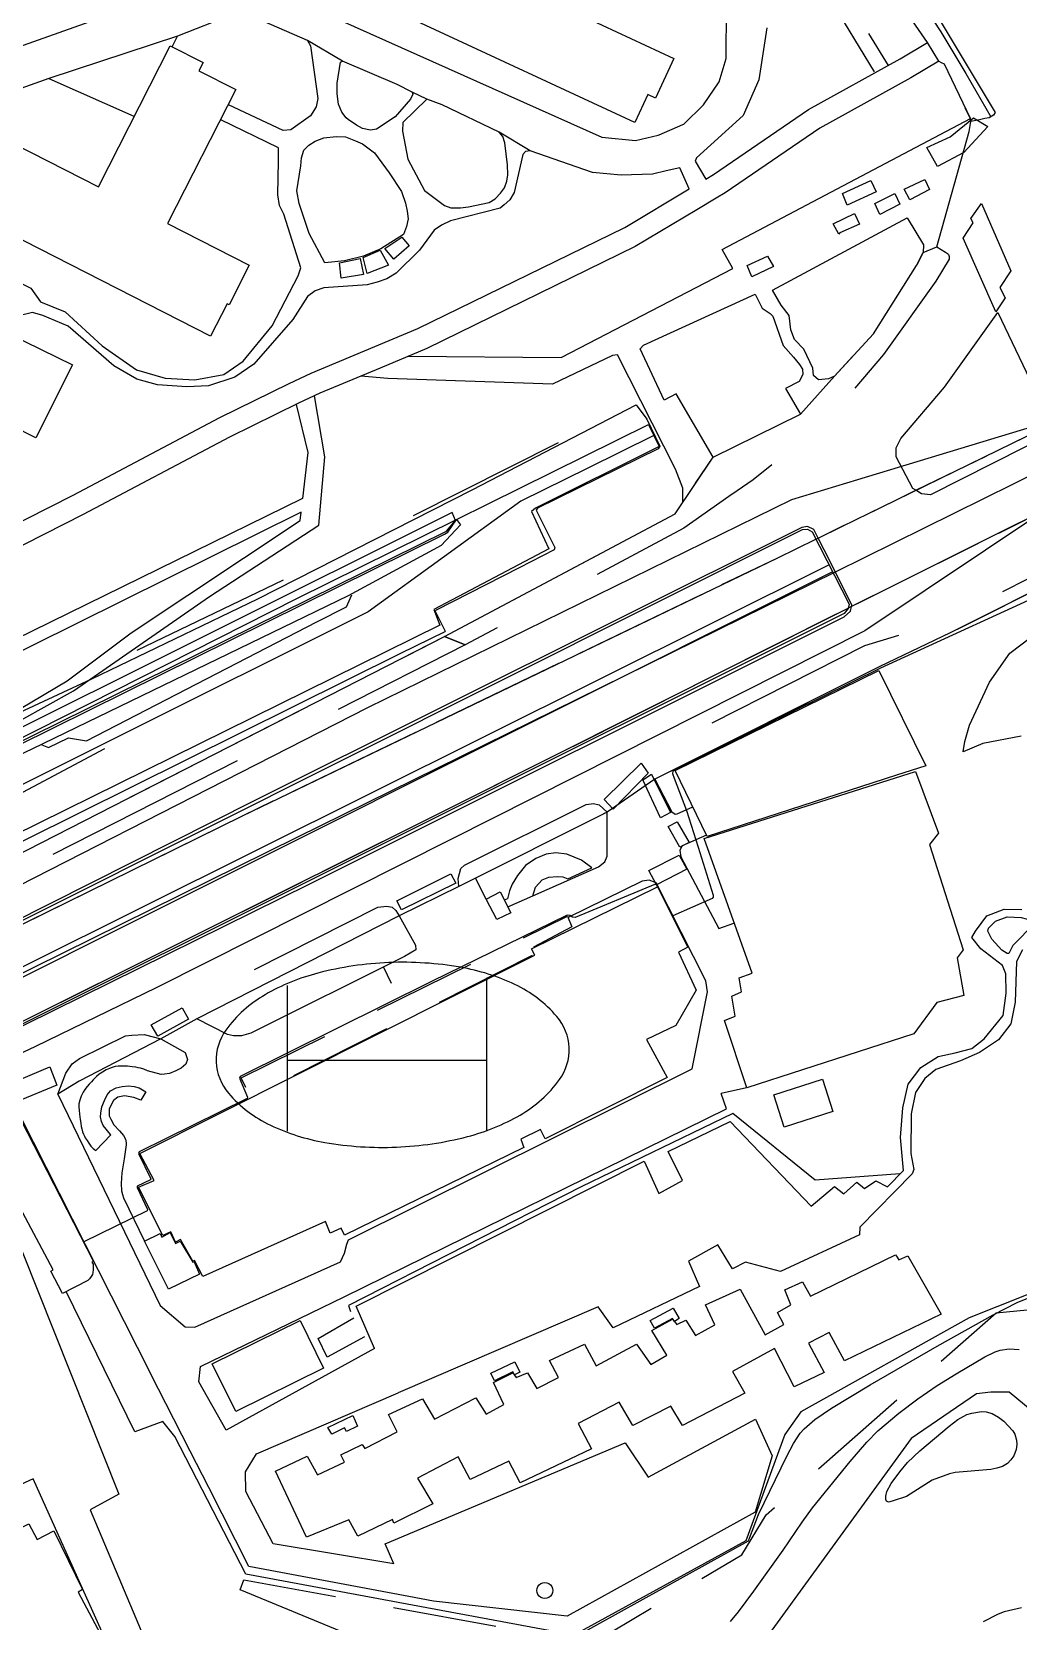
# Model space of a CAD drawing. Header units: millimetres. Extents: x 198785 to 203305, y 542885 to 545889.
# Drawn here: x 200084.7 to 200258.9, y 544511.8 to 544792.6 of the extents above; entities that cross this region are included whole.
import ezdxf

# ---------------------------------------------------------------- set-up
doc = ezdxf.new("R2010")
doc.units = ezdxf.units.MM
for name, pattern in [('FENCE_25K', [54.3, 28.7, -9.2, -16.4]), ('HIDDEN_BULD_25K', [28.8, 18.4, -10.4]), ('HIDDEN_EMBANKMENT_25K', [28.8, 18.4, -10.4]), ('HIDDEN_IN_25K', [56.5, 36.5, -20]), ('HIDDEN_RODWAY_25K', [28, 24, -4])]:
    doc.linetypes.add(name, pattern=pattern)
for name, color, linetype in [('A0013114', 253, 'Continuous'), ('A0013118', 253, 'Continuous'), ('A0023214', 253, 'Continuous'), ('A0033324', 253, 'Continuous'), ('A0033327', 253, 'Continuous'), ('A0043325', 253, 'Continuous'), ('A0053326', 253, 'Continuous'), ('A0093352', 253, 'Continuous'), ('A0151224', 253, 'Continuous'), ('B0014111', 253, 'Continuous'), ('B0014115', 253, 'Continuous'), ('B0014116', 253, 'Continuous'), ('B0014511', 253, 'Continuous'), ('B0024120', 253, 'Continuous'), ('C0076117', 253, 'Continuous'), ('C0523121', 253, 'Continuous'), ('E0022115', 253, 'Continuous'), ('E0032111', 253, 'Continuous'), ('E0042326', 253, 'Continuous'), ('F0017111', 253, 'Continuous'), ('F0017114', 253, 'Continuous'), ('F0037222', 253, 'Continuous'), ('F0037223', 253, 'Continuous'), ('F0047224', 253, 'Continuous'), ('F0047225', 253, 'Continuous')]:
    doc.layers.add(name, color=color, linetype=linetype)

# ---------------------------------------------------------------- blocks, each defined once
blk = doc.blocks.new('B0014511')
at = {"layer": 'B0014511'}
blk.add_lwpolyline([(-31.17, -1.27, 0.169014), (-29, -6.77, 0.105159), (-21.57, -12.43, 0.067248), (-11.97, -15.47, 0.053397), (0.67, -16.3, 0.053397), (13.19, -14.44, 0.067248), (22.51, -10.63, 0.105159), (29.45, -4.38, 0.169014), (31.17, 1.27, 0.169014), (29, 6.77, 0.105159), (21.57, 12.43, 0.067248), (11.97, 15.47, 0.053397), (-0.67, 16.3, 0.053397), (-13.19, 14.44, 0.067248), (-22.51, 10.63, 0.105159), (-29.45, 4.38, 0.169014)], format="xyb", close=True, dxfattribs=at)
for points in [[(-18.64, 12.26), (-18.64, -13.46)], [(16.58, 13.62), (16.58, -13.46)], [(-18.64, -0.94), (16.58, -0.94)]]:
    blk.add_lwpolyline(points, dxfattribs=at)
blk = doc.blocks.new('E0042326')
at = {"layer": 'E0042326'}
for p, q in [((124.24, 18.72), (174.24, -0.03)), ((124.24, -0.03), (124.24, 18.72)), ((-0.76, -0.03), (124.24, -0.03)), ((174.24, -0.03), (124.24, -18.78)), ((124.24, -0.03), (124.24, -18.78))]:
    blk.add_line(p, q, dxfattribs=at)

msp = doc.modelspace()

# ---------------------------------------------------------------- linework, layer by layer
at = {"layer": 'A0013114'}
for points in [[(200078.71, 544645.41), (200157.64, 544685.78), (200198.33, 544707.44), (200205.06, 544717.45), (200220.51, 544725.01), (200226.49, 544731.76), (200233.36, 544739.19), (200240.98, 544751.27), (200242.17, 544753.6), (200244.55, 544754.58), (200250.29, 544774.94), (200250.55, 544776.7), (200250.49, 544777.22), (200245.89, 544786.84), (200245.37, 544787.05), (200245, 544787.29), (200244.92, 544787.39), (200242.92, 544790.69), (200224.13, 544817.89)], [(200223.6, 544703.15), (200227.8, 544705.2), (200237.45, 544709.91), (200353.03, 544766.33), (200353.24, 544766.43), (200354.1, 544766.88)], [(200359.79, 544756.03), (200353.14, 544752.71), (200248.86, 544700.69), (200237.45, 544695), (200229.64, 544691.1), (200229.51, 544691.04)], [(200223.6, 544703.15), (200222.85, 544704.63), (200221.7, 544705.16), (200220.75, 544705.02), (200123.86, 544656.69), (200059.27, 544624.1), (200059.62, 544623.43), (200121.92, 544654.09), (200216.49, 544699.68), (200223.19, 544702.95), (200223.6, 544703.15)], [(200229.51, 544691.04), (200229.58, 544691.29), (200225.7, 544698.99), (200223.6, 544703.15)], [(200268.54, 544697.21), (200246.92, 544686.4), (200234.5, 544680.45), (200194.74, 544660.55), (200186.36, 544654.75), (200160.14, 544641.58), (200149.62, 544636.45), (200113.87, 544618.21), (200107.52, 544614.7), (200093.12, 544607.2), (200089.31, 544604.91)], [(200229.51, 544691.04), (200229.37, 544690.97), (200228.03, 544690.3), (200157.49, 544654.89), (200067.13, 544609.81), (200067.4, 544609.21), (200076.96, 544613.94), (200083.58, 544617.21), (200133.83, 544642.07), (200228.2, 544689.21), (200229.3, 544690.26), (200229.51, 544691.04)]]:
    msp.add_lwpolyline(points, dxfattribs=at)
at = {"layer": 'A0013118'}
for points in [[(200049.22, 544778.15), (200117.25, 544802.31)], [(200120.03, 544795.54), (200110.45, 544791.76), (200087.74, 544784.29), (200052.04, 544771.61)], [(200071.45, 544700.31), (200092.03, 544710.71), (200117.91, 544724.42), (200130.17, 544730.42), (200134.05, 544732.24), (200152.93, 544740.16), (200189.47, 544758.01), (200200.84, 544764.81), (200199.15, 544768.51), (200196.76, 544768), (200194.37, 544767.43), (200188.84, 544767.24), (200183.75, 544767.71), (200172.77, 544771.53), (200167.26, 544774.84), (200157.19, 544779.66), (200154.51, 544780.64), (200151.93, 544781.92), (200149.26, 544783.26), (200139.57, 544787.39), (200133.41, 544791.05), (200124.35, 544794.95)], [(200138.9, 544794.72), (200185.4, 544773.95), (200191.34, 544773.36), (200195.36, 544774.3), (200195.54, 544774.38), (200199.68, 544776.16), (200199.88, 544776.25), (200203.36, 544779.65), (200206.11, 544783.7), (200207.33, 544787.86), (200207.43, 544796.81)], [(200109.51, 544789.91), (200110.45, 544791.76)], [(200214.52, 544793.24), (200213.15, 544784.09), (200210.36, 544777.76), (200202.12, 544770.27), (200201.91, 544769.7), (200203.76, 544766.55), (200205.13, 544767.37), (200221.87, 544778.82), (200238.07, 544787.76), (200242.92, 544790.69)], [(200133.41, 544791.05), (200133.92, 544790.09), (200135.26, 544780.79), (200134.92, 544779.32), (200133.95, 544777.71), (200130.5, 544775.24), (200129.11, 544775.11), (200119.45, 544779.66)], [(200244.92, 544787.39), (200240, 544784.42), (200223.9, 544775.54), (200207.21, 544764.12), (200205.62, 544763.17), (200202.16, 544761.1), (200191.31, 544754.62), (200154.52, 544736.64), (200146.24, 544733.17), (200135.62, 544728.72), (200131.84, 544726.94), (200119.66, 544720.98), (200093.8, 544707.29), (200073.15, 544696.85), (200049.3, 544685.47), (200024.53, 544673.92), (200012.67, 544668.27), (200003.01, 544663.48), (200000, 544661.81), (200000, 544661.81)], [(200151.93, 544781.92), (200152.01, 544781.52), (200151.59, 544780.67), (200148.89, 544777.55), (200145.59, 544775.36), (200144.56, 544775.19), (200143.15, 544775.5), (200142.06, 544776.05), (200140.62, 544777.06), (200140.22, 544777.39), (200139.49, 544778.38), (200138.88, 544779.8), (200138.66, 544781.61), (200138.67, 544783.47), (200139.26, 544787.2), (200139.57, 544787.39)], [(200087.74, 544784.29), (200102.73, 544777.63)], [(200154.51, 544780.64), (200150.25, 544776.54), (200150.21, 544775.03), (200151.12, 544770.07), (200154.1, 544764.54), (200157.59, 544761.9), (200158.72, 544761.49), (200160.41, 544761.45), (200161.86, 544761.66), (200165.49, 544762.43), (200166.58, 544763.07), (200167.53, 544764.03), (200168.21, 544765.03), (200168.64, 544766.2), (200168.79, 544767.31), (200168.72, 544769.06), (200168.25, 544772.97), (200167.89, 544774.05), (200167.26, 544774.84)], [(200045.4, 544767.14), (200084.58, 544747.29), (200086.24, 544744.88), (200090.61, 544743.08), (200097.16, 544737.12), (200103.24, 544732.85), (200108.28, 544731.37), (200113.52, 544731.09), (200118.66, 544732.03), (200122.04, 544734.37), (200127.19, 544740.63), (200131.79, 544749.44), (200132.22, 544750.85), (200129.23, 544760.36), (200128.49, 544761.89), (200128.17, 544763.75), (200128.32, 544769.73), (200128.31, 544772.08), (200118.12, 544777.04)], [(200151.19, 544735.25), (200178.21, 544735.06), (200208.51, 544750.75), (200206.65, 544754.11), (200250.49, 544777.22)], [(200136.49, 544751.74), (200133.69, 544756.95), (200131.93, 544762.24), (200131.56, 544764.48), (200132.23, 544768.87), (200132.36, 544770.31), (200132.79, 544771.64), (200133.67, 544772.54), (200134.8, 544773.27), (200136.29, 544773.86), (200138.5, 544774.09), (200140.12, 544774.03), (200141.89, 544773.32), (200143.14, 544772.76), (200145.25, 544771.19), (200147.84, 544767.65), (200150.01, 544764.34), (200150.7, 544762.29), (200151.02, 544760.86), (200151.18, 544759.55), (200150.89, 544758.15), (200150.4, 544756.75), (200146.38, 544754.23), (200143.3, 544752.92), (200139.94, 544752.08), (200136.49, 544751.74)], [(200172.77, 544771.53), (200171.94, 544771.42), (200171.44, 544770.89), (200169.94, 544764.17), (200169.13, 544762.88), (200168.15, 544762.02), (200167.42, 544761.43), (200158.68, 544759.2), (200157.11, 544758.42), (200155.77, 544757.53), (200153.18, 544754.01), (200149.08, 544749.92), (200147.41, 544748.95), (200145.74, 544748.32), (200143.96, 544747.86), (200136.28, 544747.32), (200134.77, 544746.79), (200133.4, 544745.8), (200130.82, 544741.76), (200123.96, 544733.85), (200120.56, 544731.59), (200115.92, 544730.04), (200112.13, 544729.85), (200106.9, 544730.22), (200103.25, 544731.18), (200099.21, 544733.59), (200091.17, 544740.54), (200086.66, 544742.47), (200084.85, 544742.99), (200082.21, 544742.33)], [(200226.49, 544731.76), (200225.43, 544731.26), (200223.66, 544731.09), (200222.81, 544731.84), (200222.67, 544733.17), (200221.05, 544736.53), (200219.44, 544738.2), (200218.8, 544739.92), (200218.47, 544742.43), (200217.07, 544744.3), (200215.57, 544746.92), (200239.34, 544759.71), (200242.18, 544754.95), (200242.17, 544753.6)], [(200205.06, 544717.45), (200198.52, 544728.64), (200196.38, 544727.51), (200192.17, 544736.56), (200192.73, 544737.22), (200212.5, 544746.22), (200213.72, 544743.74), (200215.11, 544742.81), (200215.6, 544742.32), (200217.44, 544737.17), (200219.23, 544735.12), (200220.31, 544733.82), (200220.83, 544732.98), (200220.9, 544732.03), (200220.27, 544730.81), (200217.85, 544729.57), (200220.51, 544725.01)], [(200080.73, 544739.24), (200091.92, 544733.74), (200085.41, 544720.86), (200068.54, 544729.37)], [(200199.72, 544709.51), (200199.71, 544711.94), (200198.42, 544715.31), (200188.16, 544735.5), (200187.31, 544735.37), (200176.68, 544730.34), (200147.59, 544731.35), (200142.83, 544731.74)], [(200073.93, 544665.22), (200073.43, 544665.78), (200092.08, 544676.15), (200116.09, 544692.8), (200135.44, 544705.42), (200136.47, 544717.49), (200134.67, 544728.27)], [(200131.43, 544726.74), (200133.5, 544718.23), (200132.56, 544710.14), (200062.56, 544675.79), (200005.41, 544648.4), (200000, 544645.81)], [(200000, 544628.6), (200003.01, 544630.11), (200023.7, 544640.49), (200060.52, 544658.52), (200061.4, 544660.1), (200072.17, 544666.81), (200090.97, 544677.91), (200102.3, 544686.4), (200132.11, 544706.25), (200132.28, 544707.72), (200005.91, 544645.01), (200000, 544642.15)], [(200000, 544625.91), (200004.1, 544627.96), (200024.78, 544638.34), (200084.93, 544668.26), (200157.99, 544704.38), (200159.53, 544706.27), (200158.99, 544707.68), (200073.93, 544665.22)], [(200259.43, 544668.13), (200252.69, 544666.89), (200249.24, 544665.39), (200249.52, 544667.24), (200250.32, 544670.12), (200253.86, 544677.72), (200257.48, 544682.84), (200262.79, 544686.86)], [(200194.74, 544660.55), (200197.77, 544654.78), (200198.34, 544654.39), (200198.68, 544654.42), (200201.5, 544655.65)], [(200173.23, 544639.96), (200184.84, 544645.07), (200185.95, 544645.97), (200186.32, 544646.95), (200186.36, 544654.75)], [(200203.91, 544650.7), (200199.61, 544648.79), (200199.18, 544648.04), (200199.38, 544646.85), (200206.09, 544634.19), (200208.74, 544635.15)], [(200164.96, 544639.34), (200163.1, 544643.07)], [(200201.37, 544609.41), (200204.08, 544622.99), (200203.77, 544624.95), (200195, 544642.27), (200193.76, 544642.72), (200192.53, 544642.55), (200179.46, 544636.15)], [(200168.77, 544637.99), (200173.23, 544639.96)], [(200145.24, 544559.98), (200141.99, 544567.47), (200192.88, 544593.1), (200195.45, 544587.4), (200199.65, 544589.69), (200197.14, 544594.79), (200208.04, 544600.1), (200222.37, 544585.14), (200226.48, 544588.64), (200228.14, 544587.3), (200230.41, 544589.37), (200231.78, 544588.25), (200233.79, 544589.61), (200235.87, 544588.56), (200238.7, 544591.47), (200238.13, 544597.27), (200238.55, 544602.52), (200239.52, 544606.7), (200241.76, 544609.62), (200244.77, 544611.56), (200247.8, 544612.24), (200250.77, 544612.97), (200252.95, 544614.7), (200256.26, 544618.82), (200256.82, 544622.75), (200256.75, 544626.17), (200256.17, 544627.68), (200252.36, 544630.61), (200250.75, 544632.61), (200251.37, 544633.73), (200253.39, 544636.43), (200256.45, 544637.61), (200259.56, 544637.57)], [(200149.62, 544636.45), (200152.49, 544631.22), (200152.58, 544630.44), (200150.57, 544629.27), (200123.41, 544615.72), (200121.78, 544615.21), (200120.37, 544615.24), (200119.31, 544615.45), (200113.87, 544618.21)], [(200256.96, 544629.77), (200256.06, 544630.37), (200254.26, 544632.3), (200253.59, 544633.69), (200253.69, 544634.27), (200254.9, 544635.48), (200257.01, 544636.27), (200259.44, 544636.1), (200261.22, 544635.63), (200261.89, 544635.13), (200257.99, 544631.18), (200257.29, 544629.79), (200256.96, 544629.77)], [(200259.67, 544630.43), (200258.65, 544628.34), (200258.39, 544621.17), (200257.61, 544617.37), (200255.44, 544614.51), (200252.12, 544612.26), (200248.73, 544610.83), (200244.4, 544609.27), (200242.46, 544607.68), (200240.81, 544605.21), (200240.04, 544601.45), (200239.98, 544594.43), (200240.5, 544591.62), (200240.18, 544590.88), (200230.99, 544581.45), (200230.88, 544580.09), (200216.98, 544573.63), (200210.79, 544575.26), (200208.46, 544574.08), (200205.89, 544578.33), (200200.68, 544575.43), (200202.62, 544570.97), (200187.43, 544563.63), (200184.76, 544567.39), (200149.44, 544552.16)], [(200107.52, 544614.7), (200111.82, 544612.31), (200112.23, 544611.06), (200111.93, 544610.2), (200111.12, 544609.49), (200110.15, 544609.03), (200109.05, 544608.6), (200108.14, 544608.43), (200107.57, 544608.42), (200105.15, 544609.02)], [(200089.31, 544604.91), (200107.37, 544567.59), (200111.82, 544563.85), (200113.53, 544563.79), (200139.24, 544575.33), (200139.96, 544576.85), (200140.34, 544578.45), (200140.68, 544579.18), (200201.37, 544609.41)], [(200151.33, 544516.23), (200123.07, 544521.53), (200115.97, 544535.44), (200112.67, 544541.9), (200108.38, 544550.3), (200107.11, 544552.83), (200103.37, 544560.21), (200080.44, 544605.49)], [(200103.71, 544606.07), (200104.88, 544605.35), (200103.98, 544603.88), (200102.77, 544604.36), (200101.08, 544604.63), (200099.94, 544604.42), (200099.15, 544603.78), (200098.41, 544602.36), (200098.41, 544601.11), (200098.66, 544600.5), (200099.23, 544599.51), (200100.22, 544598.48), (200100.93, 544597.62), (200101.27, 544596.98), (200101.4, 544596.32), (200101.39, 544596), (200101.05, 544593.49), (200100.65, 544591.04), (200100.49, 544589.12), (200100.57, 544587.86), (200100.72, 544587.22), (200100.92, 544586.6), (200104.63, 544578.99)], [(200145.24, 544559.98), (200119.08, 544545.61), (200114.24, 544554.13), (200114.55, 544556.85), (200139.9, 544569.13), (200207.42, 544602.36), (200206.49, 544605.04)], [(200210.97, 544606.03), (200206.49, 544605.04)], [(200000, 544561.71), (200052.26, 544587.02), (200057.85, 544577.22), (200064.07, 544576.55), (200080.17, 544584.36), (200100.11, 544534.28), (200095.01, 544531.49), (200106.55, 544504.14)], [(200148.69, 544521.99), (200127.35, 544525.53), (200122.5, 544534.77), (200122.44, 544538.22), (200124.41, 544541.38), (200149.44, 544552.16)], [(200148.69, 544521.99), (200147.12, 544525.51), (200189.53, 544543.36), (200193.58, 544537.28), (200212.51, 544547.55), (200215.47, 544541.07), (200212.49, 544531.09), (200179.28, 544512.76), (200155.7, 544515.4), (200151.33, 544516.23)], [(200099.75, 544504.14), (200084.95, 544536.99), (200075.08, 544532.48), (200072.96, 544535.26), (200071.74, 544535.49), (200069.94, 544535.38), (200063.17, 544532.08)]]:
    msp.add_lwpolyline(points, dxfattribs=at)
at = {"layer": 'A0023214'}
for points in [[(200523.16, 544848.28), (200509.84, 544840.2), (200506.15, 544837.96), (200463.18, 544816), (200451.92, 544810.24), (200356.7, 544761.54), (200349.78, 544758), (200344.48, 544755.29), (200327.81, 544747.06), (200306.31, 544736.46), (200306.29, 544736.45), (200306.26, 544736.43), (200269.95, 544718.52), (200263.28, 544715.23), (200226.62, 544697.15), (200131.53, 544650.24), (200074.65, 544622.18), (200063.38, 544616.62), (200048.8, 544609.43)], [(200048.8, 544609.43), (200055, 544623.99), (200057.06, 544628.84), (200144.1, 544673.23), (200218.98, 544709.96), (200230.61, 544713.49), (200306.29, 544736.45)], [(200306.29, 544736.45), (200306.26, 544736.43), (200253.17, 544701.01), (200231.83, 544686.77), (200158.71, 544649.92), (200106.72, 544623.72), (200085.37, 544613.36), (200082.24, 544611.85), (200078.56, 544610.06), (200069.15, 544605.49), (200064.85, 544606.33), (200048.8, 544609.43)]]:
    msp.add_lwpolyline(points, dxfattribs=at)
at = {"layer": 'A0033324', "linetype": 'HIDDEN_IN_25K', "flags": 128}
for points in [[(200142.83, 544939.85), (200144.41, 544939.84), (200145.39, 544939.85), (200146.35, 544939.68), (200146.57, 544939.6), (200147.78, 544939.14), (200149.25, 544938.34), (200150.26, 544937.58), (200151.1, 544936.31), (200157.99, 544924.33), (200201.43, 544857.9), (200201.99, 544857.12), (200237.45, 544807.42), (200254.84, 544778.3), (200254.56, 544777.84), (200253.79, 544777.37), (200253.07, 544777.22), (200252.31, 544777.06), (200251.81, 544776.96), (200250.55, 544776.7), (200250.49, 544777.22), (200245.89, 544786.84), (200245.37, 544787.05), (200244.96, 544787.34), (200242.92, 544790.69), (200224.13, 544817.89), (200206.56, 544844.13), (200184.93, 544876.45), (200156.5, 544917.99), (200149.13, 544930.5), (200147.28, 544932.89), (200146.33, 544934.09), (200145.26, 544934.82), (200144.39, 544935.19), (200143.28, 544935.27), (200142.46, 544935.11), (200140.47, 544938.98), (200141.21, 544939.43), (200142.83, 544939.85)], [(200161.26, 544684.3), (200157.64, 544685.78), (200198.33, 544707.44), (200205.06, 544717.45), (200220.51, 544725.01), (200226.49, 544731.76), (200233.36, 544739.19), (200240.98, 544751.27), (200242.17, 544753.6), (200244.55, 544754.58), (200246.09, 544753.64), (200246.43, 544753.43), (200246.62, 544753.22), (200246.77, 544752.85), (200246.75, 544752.43), (200244.37, 544748.52), (200235.15, 544735.55), (200227.59, 544726.71), (200218.96, 544718.89), (200212.14, 544713.43), (200209.33, 544711.5), (200207.81, 544710.46), (200199.9, 544704.88), (200161.26, 544684.3)], [(200287.43, 544705.6), (200294.12, 544700.24), (200299.86, 544694.38), (200303.26, 544689.85), (200305.64, 544685.36), (200307.65, 544680.37), (200309.06, 544674.16), (200311.42, 544664.31), (200313.44, 544651.7), (200316.37, 544631.99), (200319.6, 544608.66), (200323.01, 544584.04), (200323.11, 544581.1), (200322.8, 544579.95), (200322.34, 544578.9), (200321.81, 544578.14), (200318.15, 544574.89), (200318.05, 544575.53), (200312.21, 544605.38), (200310.09, 544617.11), (200306.66, 544636.95), (200308.76, 544646.12), (200309.39, 544647.49), (200308.08, 544657.24), (200305.89, 544668.52), (200303.93, 544676.1), (200302.72, 544681), (200300.13, 544685.52), (200295.65, 544692), (200289.89, 544698.42), (200285.13, 544701.98), (200283.71, 544702.57), (200282.62, 544702.92), (200280.86, 544703.05), (200279.22, 544702.87), (200269.81, 544698.11), (200269.91, 544697.46), (200268.54, 544697.21), (200246.92, 544686.4), (200234.5, 544680.45), (200194.74, 544660.55), (200193.55, 544663.18), (200193.67, 544664.22), (200194.58, 544665.35), (200231.86, 544684.16), (200245.9, 544688.5), (200280.9, 544706.23), (200282.46, 544706.34), (200284, 544706.31), (200285.32, 544706.16), (200286.44, 544705.86), (200287.18, 544705.71), (200287.43, 544705.6)], [(200000, 544605.52), (200020.68, 544616), (200040.02, 544625.8), (200078.71, 544645.41), (200157.64, 544685.78), (200161.26, 544684.3), (200079.98, 544642.91), (200041.28, 544623.3), (200021.95, 544613.5), (200000, 544602.38)], [(200163.1, 544643.07), (200160.14, 544641.58), (200160, 544643.01), (200160.48, 544644.79), (200161.14, 544645.37), (200182.61, 544656.1), (200183.92, 544656.26), (200184.95, 544656.03), (200186.36, 544654.75), (200163.1, 544643.07)], [(200149.62, 544636.45), (200113.87, 544618.21), (200112.54, 544618.93), (200112.41, 544619.74), (200112.65, 544620.56), (200113.16, 544621.28), (200113.83, 544621.78), (200145.82, 544637.98), (200147.44, 544638.13), (200148.4, 544637.97), (200149, 544637.37), (200149.62, 544636.45)], [(200093.12, 544607.2), (200089.31, 544604.91), (200090.74, 544608.66), (200091.84, 544610.27), (200093.15, 544611.21), (200101.28, 544615.21), (200102.37, 544615.37), (200104.55, 544615.45), (200107.52, 544614.7), (200093.12, 544607.2)]]:
    msp.add_lwpolyline(points, dxfattribs=at)
at = {"layer": 'A0033327'}
msp.add_lwpolyline([(200148.23, 544938.9), (200152.52, 544931.6), (200157.89, 544922.46), (200179.52, 544889.65), (200206.39, 544849.47), (200232.26, 544812.39), (200245.27, 544792.55), (200249.69, 544785.18), (200254.1, 544777.56)], dxfattribs=at)
at = {"layer": 'A0043325'}
for points in [[(200256.62, 544745.56), (200254.99, 544743.12), (200249.23, 544756.13), (200250.97, 544758.79), (200250.55, 544759.61), (200252.47, 544762.22), (200257.65, 544750.33), (200255.69, 544747.39), (200256.62, 544745.56)], [(200193.6, 544661.62), (200187.43, 544655.28), (200185.79, 544656.98), (200192.36, 544663.4), (200193.6, 544661.62)], [(200197.52, 544654.69), (200195.77, 544653.73), (200192.63, 544660.45), (200194.17, 544661.47), (200197.52, 544654.69)], [(200200.81, 544649.4), (200199.16, 544648.57), (200197.12, 544652.2), (200198.7, 544653.05), (200200.81, 544649.4)], [(200200.44, 544644.66), (200195.08, 544641.88), (200193.71, 544644.43), (200199.05, 544647.15), (200200.44, 544644.66)], [(200159.6, 544642.2), (200150.03, 544637.46), (200149.18, 544639.1), (200158.73, 544643.82), (200159.6, 544642.2)], [(200112.39, 544618.16), (200106.99, 544615.19), (200105.83, 544617.18), (200111.3, 544620.18), (200112.39, 544618.16)], [(200089.12, 544606.5), (200082.02, 544603.57), (200080.54, 544606.66), (200087.89, 544609.75), (200089.12, 544606.5)]]:
    msp.add_lwpolyline(points, dxfattribs=at)
at = {"layer": 'A0053326'}
msp.add_lwpolyline([(200265.44, 544721.89), (200243.45, 544710.79), (200241.87, 544710.96), (200240.86, 544711.58), (200240.3, 544711.92), (200237.36, 544717.49), (200237.41, 544719.09), (200237.45, 544719.17), (200238.18, 544720.7), (200245.9, 544729.77), (200251.53, 544737.61), (200255.34, 544742.96), (200264.78, 544723.25), (200265.44, 544721.89)], dxfattribs=at)
at = {"layer": 'A0093352', "linetype": 'HIDDEN_RODWAY_25K', "flags": 128}
msp.add_lwpolyline([(200157.49, 544654.89), (200067.13, 544609.81), (200059.62, 544623.43), (200121.92, 544654.09), (200216.49, 544699.68), (200223.19, 544702.95), (200223.6, 544703.15), (200237.45, 544709.91), (200240.86, 544711.58), (200264.78, 544723.25), (200272.57, 544727.06), (200282.19, 544731.75), (200318.59, 544749.52), (200340.98, 544760.45), (200353.24, 544766.43), (200354.1, 544766.88), (200354.34, 544767.01), (200395.18, 544788.28), (200506.36, 544846.65), (200513.62, 544833.2), (200476.04, 544814.52), (200363.85, 544758.06), (200359.79, 544756.03), (200333.08, 544742.71), (200327.72, 544740.04), (200276.58, 544714.52), (200270.46, 544711.47), (200237.45, 544695), (200228.03, 544690.3), (200157.49, 544654.89)], dxfattribs=at)
at = {"layer": 'A0151224'}
msp.add_lwpolyline([(200249.33, 544771.23), (200244.71, 544768.76), (200242.8, 544772.14), (200246.92, 544774.03), (200251.04, 544777.38), (200253.58, 544775.85), (200249.33, 544771.23)], dxfattribs=at)
at = {"layer": 'B0014111'}
for points in [[(200237.45, 544661.25), (200204.02, 544650.46), (200198.37, 544662.08), (200234.31, 544679.74), (200242.64, 544662.92), (200237.45, 544661.25)], [(200240.49, 544615.59), (200210.98, 544606.03), (200207.04, 544617.93), (200208.93, 544618.68), (200208.35, 544622.22), (200210.06, 544623.01), (200209.66, 544625.48), (200211.94, 544626.32), (200203.49, 544650.08), (200240.78, 544661.93), (200244.88, 544651.03), (200243.26, 544649.04), (200249.22, 544630.4), (200248.13, 544629.02), (200249.34, 544622.33), (200244.56, 544621.12), (200240.49, 544615.59)], [(200196.94, 544607.85), (200175.42, 544597.05), (200174.55, 544598.69), (200171.07, 544597), (200171.62, 544595.49), (200139.96, 544580.05), (200139.39, 544581.25), (200137.45, 544580.39), (200136.58, 544582.43), (200114.91, 544572.73), (200113.49, 544575.56), (200113.17, 544575.42), (200111, 544579.23), (200110.12, 544578.8), (200109.26, 544580.64), (200107.84, 544579.96), (200103.59, 544588.5), (200106.32, 544589.68), (200103.83, 544594.47), (200173.54, 544629.45), (200172.97, 544630.59), (200195.25, 544641.56), (200200.58, 544630.9), (200198.93, 544629.98), (200202.07, 544623.28), (200198.45, 544617.05), (200193.26, 544614.6), (200196.94, 544607.85)], [(200226.21, 544601.86), (200217.58, 544599.1), (200215.75, 544604.82), (200224.38, 544607.58), (200226.21, 544601.86)], [(200082.76, 544600.53), (200095.65, 544575.4), (200095.34, 544575.24), (200095.54, 544574.89), (200095.58, 544574.65), (200095.58, 544574.28), (200095.57, 544573.88), (200095.52, 544573.42), (200095.43, 544573.06), (200095.24, 544572.73), (200094.91, 544572.3), (200094.62, 544572.02), (200090.14, 544569.74), (200088.08, 544573.65), (200088.5, 544573.91), (200075.75, 544597.82)], [(200109.18, 544580.48), (200110.12, 544578.57), (200110.95, 544578.98), (200113.14, 544575.23), (200113.38, 544575.31), (200114.32, 544573.13), (200108.84, 544570.51), (200104.63, 544578.99), (200107.41, 544580.32), (200107.7, 544579.66), (200109.18, 544580.48)], [(200136.26, 544556.53), (200120.76, 544548.86), (200116.6, 544557.27), (200132.1, 544564.95), (200136.26, 544556.53)]]:
    msp.add_lwpolyline(points, dxfattribs=at)
at = {"layer": 'B0014115'}
for points in [[(200194.6, 544820.04), (200182.93, 544794.93), (200198.14, 544787.86), (200194.87, 544780.83), (200193.5, 544781.47), (200191.2, 544776.53), (200152.66, 544794.44), (200158.31, 544806.59), (200170.89, 544800.74), (200182.47, 544825.68), (200194.6, 544820.04)], [(200120.75, 544782.36), (200108.7, 544758.7), (200123.13, 544751.36), (200119.56, 544744.35), (200119.22, 544744.53), (200116.31, 544738.83), (200075.06, 544759.84), (200081.63, 544772.75), (200096.48, 544765.19), (200109.16, 544790.09), (200114.97, 544787.13), (200114.23, 544785.68), (200120.75, 544782.36)], [(200237.45, 544576.3), (200237.85, 544575.68), (200239.45, 544576.39), (200245.33, 544566.06), (200228.23, 544557.85), (200225.52, 544562.84), (200221.87, 544560.92), (200224.69, 544555.75), (200219.39, 544553.23), (200215.92, 544559.98), (200208.48, 544555.97), (200210.67, 544552.11), (200199.63, 544546.4), (200197.57, 544549.8), (200190.88, 544546.41), (200188.49, 544550.52), (200181.22, 544546.74), (200183.6, 544542.31), (200170.95, 544536.28), (200168.96, 544540.12), (200162.14, 544536.85), (200160.04, 544540.88), (200152.87, 544537.09), (200155.53, 544532.6), (200148.64, 544529.13), (200148.41, 544529.78), (200142.3, 544526.86), (200140.7, 544529.77), (200133.27, 544526.69), (200127.75, 544538.35), (200133.33, 544540.97), (200135.17, 544537.68), (200139.94, 544539.94), (200139.32, 544541.24), (200143.09, 544543.03), (200143.55, 544542.33), (200149.23, 544545.28), (200147.72, 544548.33), (200153.71, 544551.11), (200155.85, 544547.55), (200163.14, 544551.32), (200164.96, 544548.4), (200168.08, 544550.14), (200166.26, 544554.02), (200169.69, 544555.71), (200170.27, 544554.87), (200172.26, 544555.71), (200173.92, 544552.96), (200177.72, 544554.88), (200176.13, 544557.87), (200182.31, 544560.75), (200184.41, 544556.97), (200191.53, 544560.8), (200194.05, 544557.19), (200196.86, 544558.81), (200194.21, 544563.18), (200197.89, 544565.19), (200198.65, 544564.22), (200200.25, 544565.04), (200201.96, 544562.31), (200205.34, 544564.2), (200203.68, 544567.7), (200209.84, 544570.5), (200214.24, 544562.45), (200217.52, 544564.27), (200216.42, 544566.37), (200218.79, 544567.73), (200217.73, 544570.38), (200220.81, 544571.81), (200222.27, 544569.24), (200237.29, 544576.55), (200237.45, 544576.3)], [(200086.15, 544504.13), (200086.15, 544504.13), (200076.07, 544522.03), (200052.83, 544511.22), (200047.96, 544521.34), (200071.72, 544532.53), (200076.6, 544522.57), (200077.85, 544523.23), (200076.7, 544525.37), (200084.18, 544529.04), (200085.65, 544526.25), (200088.64, 544527.81), (200093.7, 544517.47), (200092.91, 544516.97), (200099.72, 544504.13), (200099.72, 544504.13)]]:
    msp.add_lwpolyline(points, dxfattribs=at)
at = {"layer": 'B0014116', "linetype": 'HIDDEN_BULD_25K', "flags": 128}
for points in [[(200233.87, 544764.27), (200228.75, 544761.96), (200227.88, 544763.99), (200232.91, 544766.28), (200233.87, 544764.27)], [(200243.25, 544764.7), (200239.81, 544762.88), (200238.8, 544764.76), (200242.46, 544766.5), (200243.25, 544764.7)], [(200238, 544762.09), (200234.5, 544760.29), (200233.6, 544762.24), (200237.17, 544763.99), (200238, 544762.09)], [(200227.42, 544757.08), (200227.27, 544756.84), (200226.27, 544758.67), (200230.04, 544760.49), (200230.93, 544758.59), (200227.42, 544757.08)], [(200151.4, 544754.75), (200148.66, 544752.42), (200147.08, 544754.3), (200150.07, 544756.29), (200151.4, 544754.75)], [(200143.33, 544749.7), (200139.35, 544749.02), (200139.08, 544751.78), (200142.69, 544752.51), (200143.33, 544749.7)], [(200147.74, 544751.35), (200143.98, 544749.9), (200143.27, 544752.68), (200146.26, 544754), (200147.74, 544751.35)], [(200215.73, 544751.08), (200211.88, 544749.28), (200211.05, 544751.29), (200214.68, 544752.92), (200215.73, 544751.08)], [(200169.3, 544636.94), (200166.84, 544635.75), (200164.96, 544639.34), (200167.44, 544640.65), (200169.3, 544636.94)], [(200173.12, 544629.41), (200123.38, 544604.37), (200121.68, 544607.79), (200179.36, 544636.38), (200180.12, 544634.5), (200172.58, 544630.53), (200173.12, 544629.41)], [(200197.98, 544567.15), (200199.04, 544565.29), (200198.22, 544564.79), (200197.9, 544565.32), (200194.71, 544563.58), (200193.92, 544564.95), (200197.98, 544567.15)], [(200143.51, 544562.05), (200136.9, 544558.5), (200135.32, 544561.78), (200141.66, 544565.49), (200143.51, 544562.05)], [(200170.03, 544557.66), (200170.92, 544555.81), (200169.97, 544555.36), (200169.66, 544555.86), (200166.47, 544554.29), (200165.8, 544555.65), (200170.03, 544557.66)], [(200142.23, 544546.28), (200140.3, 544545.34), (200139.96, 544546), (200137.74, 544544.89), (200137.01, 544546.06), (200141.45, 544548.17), (200142.23, 544546.28)]]:
    msp.add_lwpolyline(points, dxfattribs=at)
at = {"layer": 'B0024120', "linetype": 'FENCE_25K', "flags": 128}
for points in [[(200233.57, 544785.49), (200201.18, 544839.11), (200143.03, 544934.9)], [(200148.22, 544931.68), (200235.94, 544786.58)], [(200005.8, 544635.55), (200095.36, 544679.54), (200135.89, 544698.96), (200191.06, 544726.69)], [(200148.24, 544624.45), (200146.84, 544627.41)]]:
    msp.add_lwpolyline(points, dxfattribs=at)
at = {"layer": 'C0076117'}
for points in [[(200059.85, 544624), (200220.84, 544704.63), (200221.71, 544704.73), (200222.53, 544704.23), (200229.08, 544691.45), (200228.92, 544690.7), (200228.19, 544689.81), (200067.68, 544609.61)], [(200086.5, 544666.63), (200087.69, 544666.18), (200091.22, 544667.86), (200094.4, 544667.31), (200135.04, 544688.37), (200140.33, 544691.01), (200141.23, 544693.14)], [(200175.33, 544515.84), (200174.96, 544515.89), (200174.62, 544516.03), (200174.32, 544516.26), (200174.1, 544516.55), (200173.96, 544516.9), (200173.91, 544517.26), (200173.96, 544517.63), (200174.1, 544517.97), (200174.32, 544518.27), (200174.62, 544518.49), (200174.96, 544518.64), (200175.33, 544518.68), (200175.7, 544518.64), (200176.04, 544518.49), (200176.33, 544518.27), (200176.56, 544517.97), (200176.7, 544517.63), (200176.75, 544517.26), (200176.7, 544516.9), (200176.56, 544516.55), (200176.33, 544516.26), (200176.04, 544516.03), (200175.7, 544515.89), (200175.33, 544515.84)]]:
    msp.add_lwpolyline(points, dxfattribs=at)
at = {"layer": 'C0523121'}
msp.add_lwpolyline([(200226.14, 544697.19), (200064.12, 544616.11), (200063.8, 544616.83), (200063.45, 544617.64), (200225.51, 544698.41)], dxfattribs=at)
at = {"layer": 'E0022115'}
msp.add_lwpolyline([(200194.59, 544721.27), (200182.94, 544715.46), (200171.11, 544709.69), (200144.15, 544690.11), (200098.48, 544667.31), (200043.93, 544640.07), (200000, 544617.1)], dxfattribs=at)
at = {"layer": 'E0032111'}
msp.add_lwpolyline([(200000, 544625.28), (200039.75, 544646.02), (200131.53, 544692.45), (200193.63, 544723.2), (200195.55, 544719.33), (200173.71, 544708.43), (200172.99, 544707.85), (200176.04, 544701.26), (200155.75, 544690.53), (200156.77, 544687.77), (200048.11, 544634.12), (200000, 544609.33), (200000, 544625.28)], dxfattribs=at)
at = {"layer": 'F0017111'}
for points, elevation in [([(200000, 544630.05), (200049.36, 544656.94), (200095.33, 544678.27), (200124.67, 544692.41), (200162.5, 544711.65), (200191.49, 544726.66), (200193.32, 544724.16), (200195.65, 544719.37), (200195.35, 544718.89), (200174.01, 544708.44), (200173.82, 544708.06), (200177.11, 544701.46), (200177.01, 544701.08), (200170.81, 544697.89), (200156.12, 544690.4), (200155.98, 544690.21), (200157.72, 544686.69), (200157.67, 544686.59), (200149.87, 544682.74), (200074.07, 544645.15), (200000, 544609.04)], 10), ([(200267.78, 544695.34), (200234.64, 544680.19), (200198.28, 544662.19), (200197.96, 544661.93), (200197.88, 544661.59), (200198.19, 544660.72), (200200.36, 544655.04), (200202.39, 544648.54), (200205.05, 544640.08), (200205.05, 544639.7), (200204.9, 544639.5), (200197.96, 544636.41), (200197.9, 544636.44), (200195.27, 544641.59), (200195.02, 544641.98), (200194.86, 544642), (200180.67, 544636.12), (200180.24, 544636.18), (200179.75, 544636.5), (200179.26, 544636.56), (200155.34, 544624.82), (200121.54, 544608.06), (200121.43, 544607.73), (200122.85, 544604.37), (200122.77, 544604.15), (200103.7, 544594.72), (200103.58, 544594.42), (200105.72, 544589.99), (200105.69, 544589.8), (200103.33, 544588.66), (200103.33, 544588.44), (200105.16, 544584.54), (200105.11, 544584.32), (200093.94, 544578.83), (200093.91, 544578.83), (200086.71, 544593.03), (200082.87, 544600.52)], 20), ([(200180.68, 544509.07), (200211.28, 544526.04), (200211.49, 544526.51), (200213.08, 544530.69), (200218.06, 544541.02), (200219.24, 544543.25), (200220.41, 544545.03), (200221.12, 544545.83), (200223.03, 544547.46), (200225.97, 544549.45), (200232.81, 544553.58), (200244.6, 544560.4), (200254.53, 544565.93), (200258.75, 544568.11), (200260.93, 544569.04)], 30), ([(200208.1, 544511.8), (200209.53, 544513.47), (200212.27, 544517.17), (200217.44, 544524.37), (200220.77, 544529.34), (200222.62, 544531.86), (200229.28, 544540.07), (200232.18, 544543.45), (200234.13, 544545.46), (200237.86, 544548.57), (200241.21, 544551.13), (200244.6, 544553.48), (200247.98, 544555.53), (200253.04, 544558.55), (200254.86, 544559.43), (200255.76, 544559.72), (200257.32, 544559.95), (200259.11, 544559.85)], 40), ([(200259.54, 544514.21), (200256.48, 544513.48), (200255.38, 544513.1), (200252.77, 544511.76)], 40)]:
    msp.add_lwpolyline(points, dxfattribs=dict(at, elevation=elevation))
at = {"layer": 'F0017114', "elevation": 50}
msp.add_lwpolyline([(200239.21, 544533.86), (200236.69, 544533.02), (200236.02, 544532.88), (200235.67, 544533.06), (200235.53, 544533.35), (200235.53, 544533.91), (200235.75, 544534.76), (200236.49, 544536.16), (200238.01, 544538.25), (200239.37, 544539.87), (200241.58, 544541.94), (200246.73, 544546.3), (200248.29, 544547.45), (200249.86, 544548.33), (200250.72, 544548.6), (200252.43, 544548.88), (200253.27, 544548.81), (200254.35, 544548.51), (200255.46, 544547.89), (200256.37, 544547.19), (200257.97, 544545.45), (200258.31, 544544.86), (200258.65, 544543.81), (200258.67, 544543.05), (200258.55, 544542.17), (200258.14, 544541.07), (200257.63, 544540.32), (200257.04, 544539.71), (200256.16, 544539.19), (200255.16, 544538.86), (200254.08, 544538.65), (200247.82, 544538.12), (200246.82, 544537.89), (200243.75, 544536.76), (200239.21, 544533.86)], dxfattribs=at)
at = {"layer": 'F0037222'}
for points in [[(200327.71, 544504.78), (200314.64, 544509.65), (200298.84, 544519.7), (200277.27, 544535.81), (200257.31, 544552.28), (200254.08, 544552.3), (200251.55, 544551.98), (200240.01, 544544.12), (200211.65, 544505.06), (200210.02, 544504.15)], [(200157.97, 544504.15), (200141.08, 544509.31), (200121.55, 544517.36)]]:
    msp.add_lwpolyline(points, dxfattribs=at)
at = {"layer": 'F0037223', "linetype": 'HIDDEN_EMBANKMENT_25K', "flags": 128}
msp.add_lwpolyline([(200121.55, 544517.36), (200122.17, 544519.17), (200176.35, 544509.17), (200184.4, 544509.26), (200187.4, 544510.15), (200210.15, 544523.56), (200214.41, 544530.62), (200255.02, 544566.3), (200261.66, 544566.97), (200263.32, 544566.55), (200264.94, 544565.89), (200267.39, 544564.55), (200307.7, 544522.59), (200318.16, 544519.8), (200322.75, 544516.03), (200326.54, 544510.39), (200327.71, 544504.78)], dxfattribs=at)
at = {"layer": 'F0047224'}
for points in [[(200000.07, 544625.51), (200063.45, 544657.2), (200157.63, 544703.83), (200158.2, 544704.2), (200159.74, 544706.4)], [(200173.23, 544639.96), (200173.71, 544641.46), (200174.84, 544642.78), (200176.06, 544643.28), (200177.54, 544643.37), (200178.5, 544643.32), (200179.42, 544642.94), (200183.62, 544644.89), (200181.78, 544646.26), (200179.22, 544647.3), (200177.25, 544647.56), (200175.57, 544647.3), (200173.74, 544646.54), (200171.92, 544645.29), (200170.48, 544643.57), (200169.54, 544642), (200169.1, 544640.82), (200168.76, 544639.43), (200168.17, 544639.2)], [(200105.15, 544609.02), (200104.51, 544609.32), (200103.92, 544609.5), (200103.49, 544609.6), (200103.11, 544609.69), (200102.43, 544609.76), (200101.63, 544609.86), (200101.08, 544609.9), (200100.53, 544609.9), (200100, 544609.89), (200099.46, 544609.79), (200098.93, 544609.65), (200098.43, 544609.47), (200097.88, 544609.23), (200097.2, 544608.84), (200096.65, 544608.45), (200096.17, 544608.06), (200095.56, 544607.48), (200095.26, 544607.12), (200094.83, 544606.67), (200094.51, 544606.29), (200094.1, 544605.73), (200093.8, 544605.26), (200093.47, 544604.55), (200093.19, 544603.86), (200093.04, 544603.23), (200093.03, 544602.66), (200093.07, 544602.08), (200093.13, 544601.37), (200093.19, 544600.91), (200093.26, 544600.47), (200093.37, 544599.82), (200093.47, 544599.23), (200093.55, 544598.78), (200093.7, 544598.26), (200093.85, 544597.88), (200094.03, 544597.51), (200094.16, 544597.21), (200094.51, 544596.76), (200094.82, 544596.28), (200095.16, 544595.76), (200095.57, 544595.35), (200096.04, 544594.98), (200098.7, 544597.75), (200098.32, 544598.14), (200097.84, 544598.73), (200097.33, 544599.39), (200097.01, 544600.12), (200096.84, 544600.91), (200096.9, 544601.6), (200097.1, 544602.67), (200097.55, 544603.82), (200098.03, 544604.8), (200098.62, 544605.49), (200099.6, 544606.05), (200100.7, 544606.28), (200101.8, 544606.39), (200102.82, 544606.3), (200103.71, 544606.07)], [(200238.01, 544590.84), (200223.05, 544589.76), (200208.56, 544601.51), (200181.77, 544588.57), (200140.67, 544567.62), (200141, 544566.53)], [(200265.2, 544571.39), (200250.25, 544565.45), (200220.57, 544548.84), (200217.72, 544544.79), (200210.85, 544526.03), (200180.43, 544509.37), (200122.53, 544520.13), (200109.99, 544544.48), (200107.87, 544547.11), (200102.9, 544545.31), (200090.79, 544570.08)]]:
    msp.add_lwpolyline(points, dxfattribs=at)
at = {"layer": 'F0047225'}
msp.add_lwpolyline([(200159.74, 544706.4), (200160.42, 544705.51), (200157.01, 544701.86), (200140.61, 544692.96), (200084.84, 544665.93), (200022.25, 544636.15), (200000.34, 544625.54), (200000.07, 544625.51)], dxfattribs=at)

# ---------------------------------------------------------------- block references
at = {"layer": 'B0014511'}
msp.add_blockref('B0014511', (200148.46, 544611.87), dxfattribs=at)
at = {"layer": 'E0042326', "rotation": 208}
msp.add_blockref('E0042326', (200096.91, 544665.52), dxfattribs=at)

doc.saveas('drawing.dxf')
